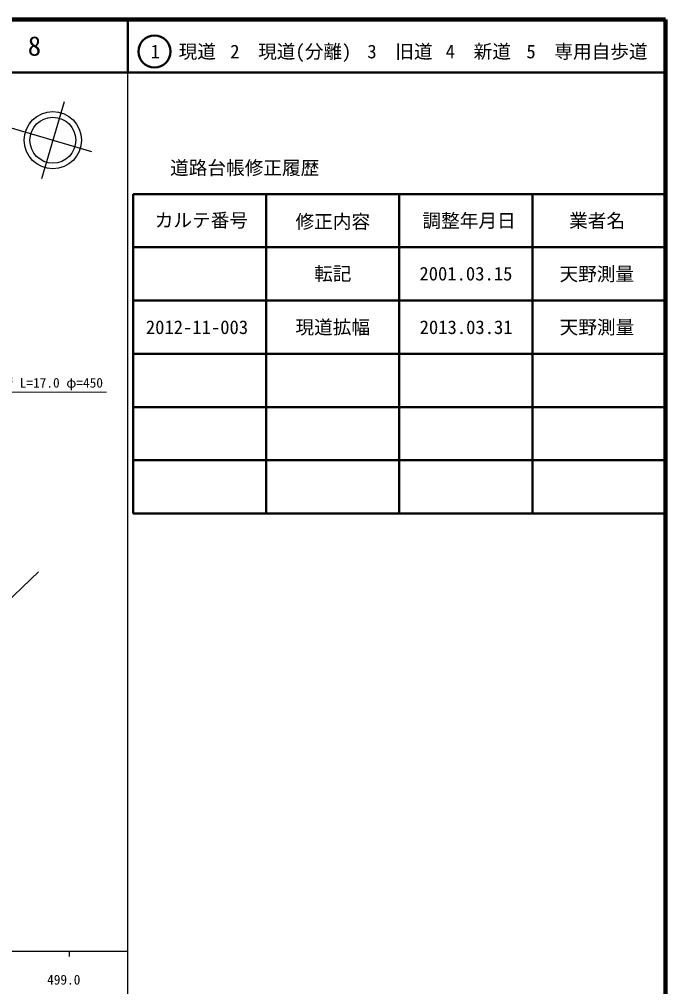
# Model space of a CAD drawing. Units: millimetres, scale not verified. Extents: x 40000 to 680000, y 20000 to 380000.
# Drawn here: x 558663 to 680000, y 198357 to 380000 of the extents above; entities that cross this region are included whole.
import ezdxf
from ezdxf.enums import TextEntityAlignment as Align

# ---------------------------------------------------------------- set-up
doc = ezdxf.new("R2010")
doc.units = ezdxf.units.MM
doc.header["$LTSCALE"] = 1000
for name, color, linetype, lineweight in [('M-BMK-OTRS', 5, 'Continuous', 25), ('M-BMK-SRVR', 3, 'Continuous', 25), ('M-STR-HTXT', 7, 'Continuous', 13), ('M-TTL', 2, 'Continuous', 140), ('M-TTL-BAND', 7, 'Continuous', 25), ('M-TTL-FRAM', 2, 'Continuous', 50), ('M-TTL-LINE', 7, 'Continuous', 50)]:
    doc.layers.add(name, color=color, linetype=linetype, lineweight=lineweight)
doc.layers.add('M-TTL-TXT', color=7, linetype='Continuous')
doc.styles.add('ＭＳ ゴシック', font='')
doc.styles.get('ＭＳ ゴシック').set_extended_font_data('MS Gothic')

msp = doc.modelspace()

# ---------------------------------------------------------------- linework, layer by layer
at = {"layer": 'M-BMK-OTRS'}
msp.add_line((544683, 259449), (562232, 276281), dxfattribs=at)
at = {"layer": 'M-BMK-SRVR'}
for p, q in [((567090, 364537), (562813, 350074)), ((546355, 362805), (572183, 355167))]:
    msp.add_line(p, q, dxfattribs=at)
for radius in [5387, 4309]:
    msp.add_circle((564951, 357306), radius, dxfattribs=at)
at = {"layer": 'M-STR-HTXT'}
msp.add_lwpolyline([(520715, 292094), (545000, 310000), (575000, 310000)], dxfattribs=at)
at = {"layer": 'M-TTL'}
for p, q in [((680000, 380000), (40000, 380000)), ((680000, 20000), (680000, 380000))]:
    msp.add_line(p, q, dxfattribs=at)
at = {"layer": 'M-TTL-BAND'}
for p, q in [((579000, 20000), (579000, 370000)), ((40000, 205000), (579000, 205000)), ((568000, 205000), (568000, 204000))]:
    msp.add_line(p, q, dxfattribs=at)
at = {"layer": 'M-TTL-FRAM'}
for p, q in [((580000, 347197), (580000, 287197)), ((580000, 347197), (680000, 347197)), ((580000, 287197), (680000, 287197))]:
    msp.add_line(p, q, dxfattribs=at)
at = {"layer": 'M-TTL-LINE'}
for p, q in [((579000, 380000), (579000, 370000)), ((40000, 370000), (680000, 370000)), ((605000, 347197), (605000, 287197)), ((630000, 347197), (630000, 287197)), ((655000, 347197), (655000, 287197)), ((580000, 337197), (680000, 337197)), ((580000, 327197), (680000, 327197)), ((580000, 317197), (680000, 317197)), ((580000, 307197), (680000, 307197)), ((580000, 297197), (680000, 297197))]:
    msp.add_line(p, q, dxfattribs=at)
msp.add_circle((584031, 373958), 3000, dxfattribs=at)

# ---------------------------------------------------------------- texts
at = {"layer": 'M-STR-HTXT', "style": 'ＭＳ ゴシック'}
msp.add_text('ヒューム管 L=17.0 φ=450', height=1833, dxfattribs=at).set_placement((545000, 311750), align=Align.MIDDLE_LEFT)
at = {"layer": 'M-TTL-BAND', "style": 'ＭＳ ゴシック'}
msp.add_text('499.0', height=1833, dxfattribs=at).set_placement((567000, 198195), align=Align.BOTTOM_CENTER)
at = {"layer": 'M-TTL-TXT', "style": 'ＭＳ ゴシック'}
for s, height, p in [('8', 3666, (561497, 375000)), ('1\u3000現道', 2566, (589448, 373958)), ('2\u3000現道(分離)', 2566, (609619, 373958)), ('3\u3000旧道', 2566, (630121, 373958)), ('4\u3000新道', 2566, (644824, 373958)), ('5\u3000専用自歩道', 2566, (665228, 373958)), ('道路台帳修正履歴', 2566, (600968, 352113)), ('カルテ番号', 2566, (592839, 342277)), ('修正内容', 2566, (617509, 342023)), ('調整年月日', 2566, (643089, 342197)), ('業者名', 2566, (667134, 342197)), ('転記', 2566, (617500, 332245)), ('2001.03.15', 2566, (642500, 332245)), ('天野測量', 2566, (667077, 332189)), ('2012-11-003', 2566, (592011, 322189)), ('現道拡幅', 2566, (617493, 322189)), ('2013.03.31', 2566, (642539, 322189)), ('天野測量', 2566, (667100, 322189))]:
    msp.add_text(s, height=height, dxfattribs=at).set_placement(p, align=Align.MIDDLE_CENTER)

doc.saveas('drawing.dxf')
